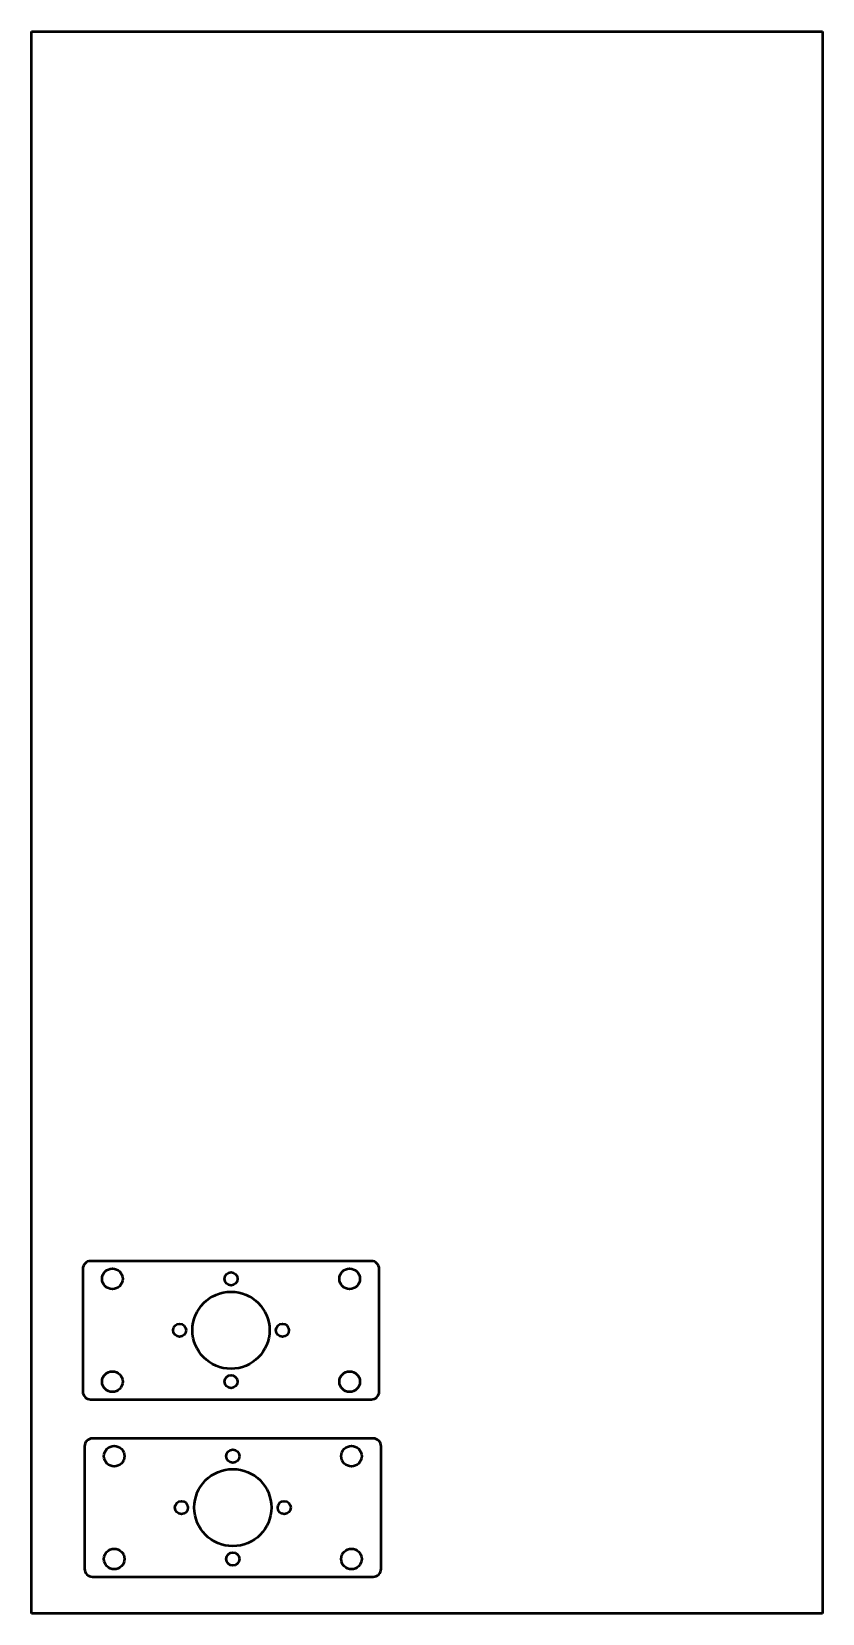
# Model space of a CAD drawing. Header units: millimetres. Extents: x 197 to 397, y 10 to 410.
import ezdxf

# ---------------------------------------------------------------- set-up
doc = ezdxf.new("R2010")
doc.units = ezdxf.units.MM
doc.layers.add('Visible (ISO)', color=7, linetype='Continuous', lineweight=50)

msp = doc.modelspace()

# ---------------------------------------------------------------- linework, layer by layer
at = {"layer": 'Visible (ISO)'}
for p, q in [((197, 410), (397, 410)), ((197, 10), (197, 410)), ((397, 410), (397, 10)), ((209.93, 97.1), (209.93, 66.1)), ((282.93, 99.1), (211.93, 99.1)), ((284.93, 66.1), (284.93, 97.1)), ((211.93, 64.1), (282.93, 64.1)), ((210.39, 52.25), (210.39, 21.25)), ((283.39, 54.25), (212.39, 54.25)), ((285.39, 21.25), (285.39, 52.25)), ((212.39, 19.25), (283.39, 19.25)), ((397, 10), (197, 10))]:
    msp.add_line(p, q, dxfattribs=at)
for centre, radius in [((217.43, 94.6), 2.6), ((247.43, 94.6), 1.65), ((277.43, 94.6), 2.6), ((247.43, 81.6), 9.75), ((234.43, 81.6), 1.65), ((260.43, 81.6), 1.65), ((217.43, 68.6), 2.6), ((247.43, 68.6), 1.65), ((277.43, 68.6), 2.6), ((217.89, 49.75), 2.6), ((277.89, 49.75), 2.6), ((247.89, 49.75), 1.65), ((247.89, 36.75), 9.75), ((234.89, 36.75), 1.65), ((260.89, 36.75), 1.65), ((217.89, 23.75), 2.6), ((247.89, 23.75), 1.65), ((277.89, 23.75), 2.6)]:
    msp.add_circle(centre, radius, dxfattribs=at)
for centre, start, end in [((211.93, 97.1), 90, 180), ((282.93, 97.1), 0, 90), ((211.93, 66.1), 180, 270), ((282.93, 66.1), 270, 0), ((212.39, 52.25), 90, 180), ((283.39, 52.25), 0, 90), ((212.39, 21.25), 180, 270), ((283.39, 21.25), 270, 0)]:
    msp.add_arc(centre, 2, start, end, dxfattribs=at)

doc.saveas('drawing.dxf')
